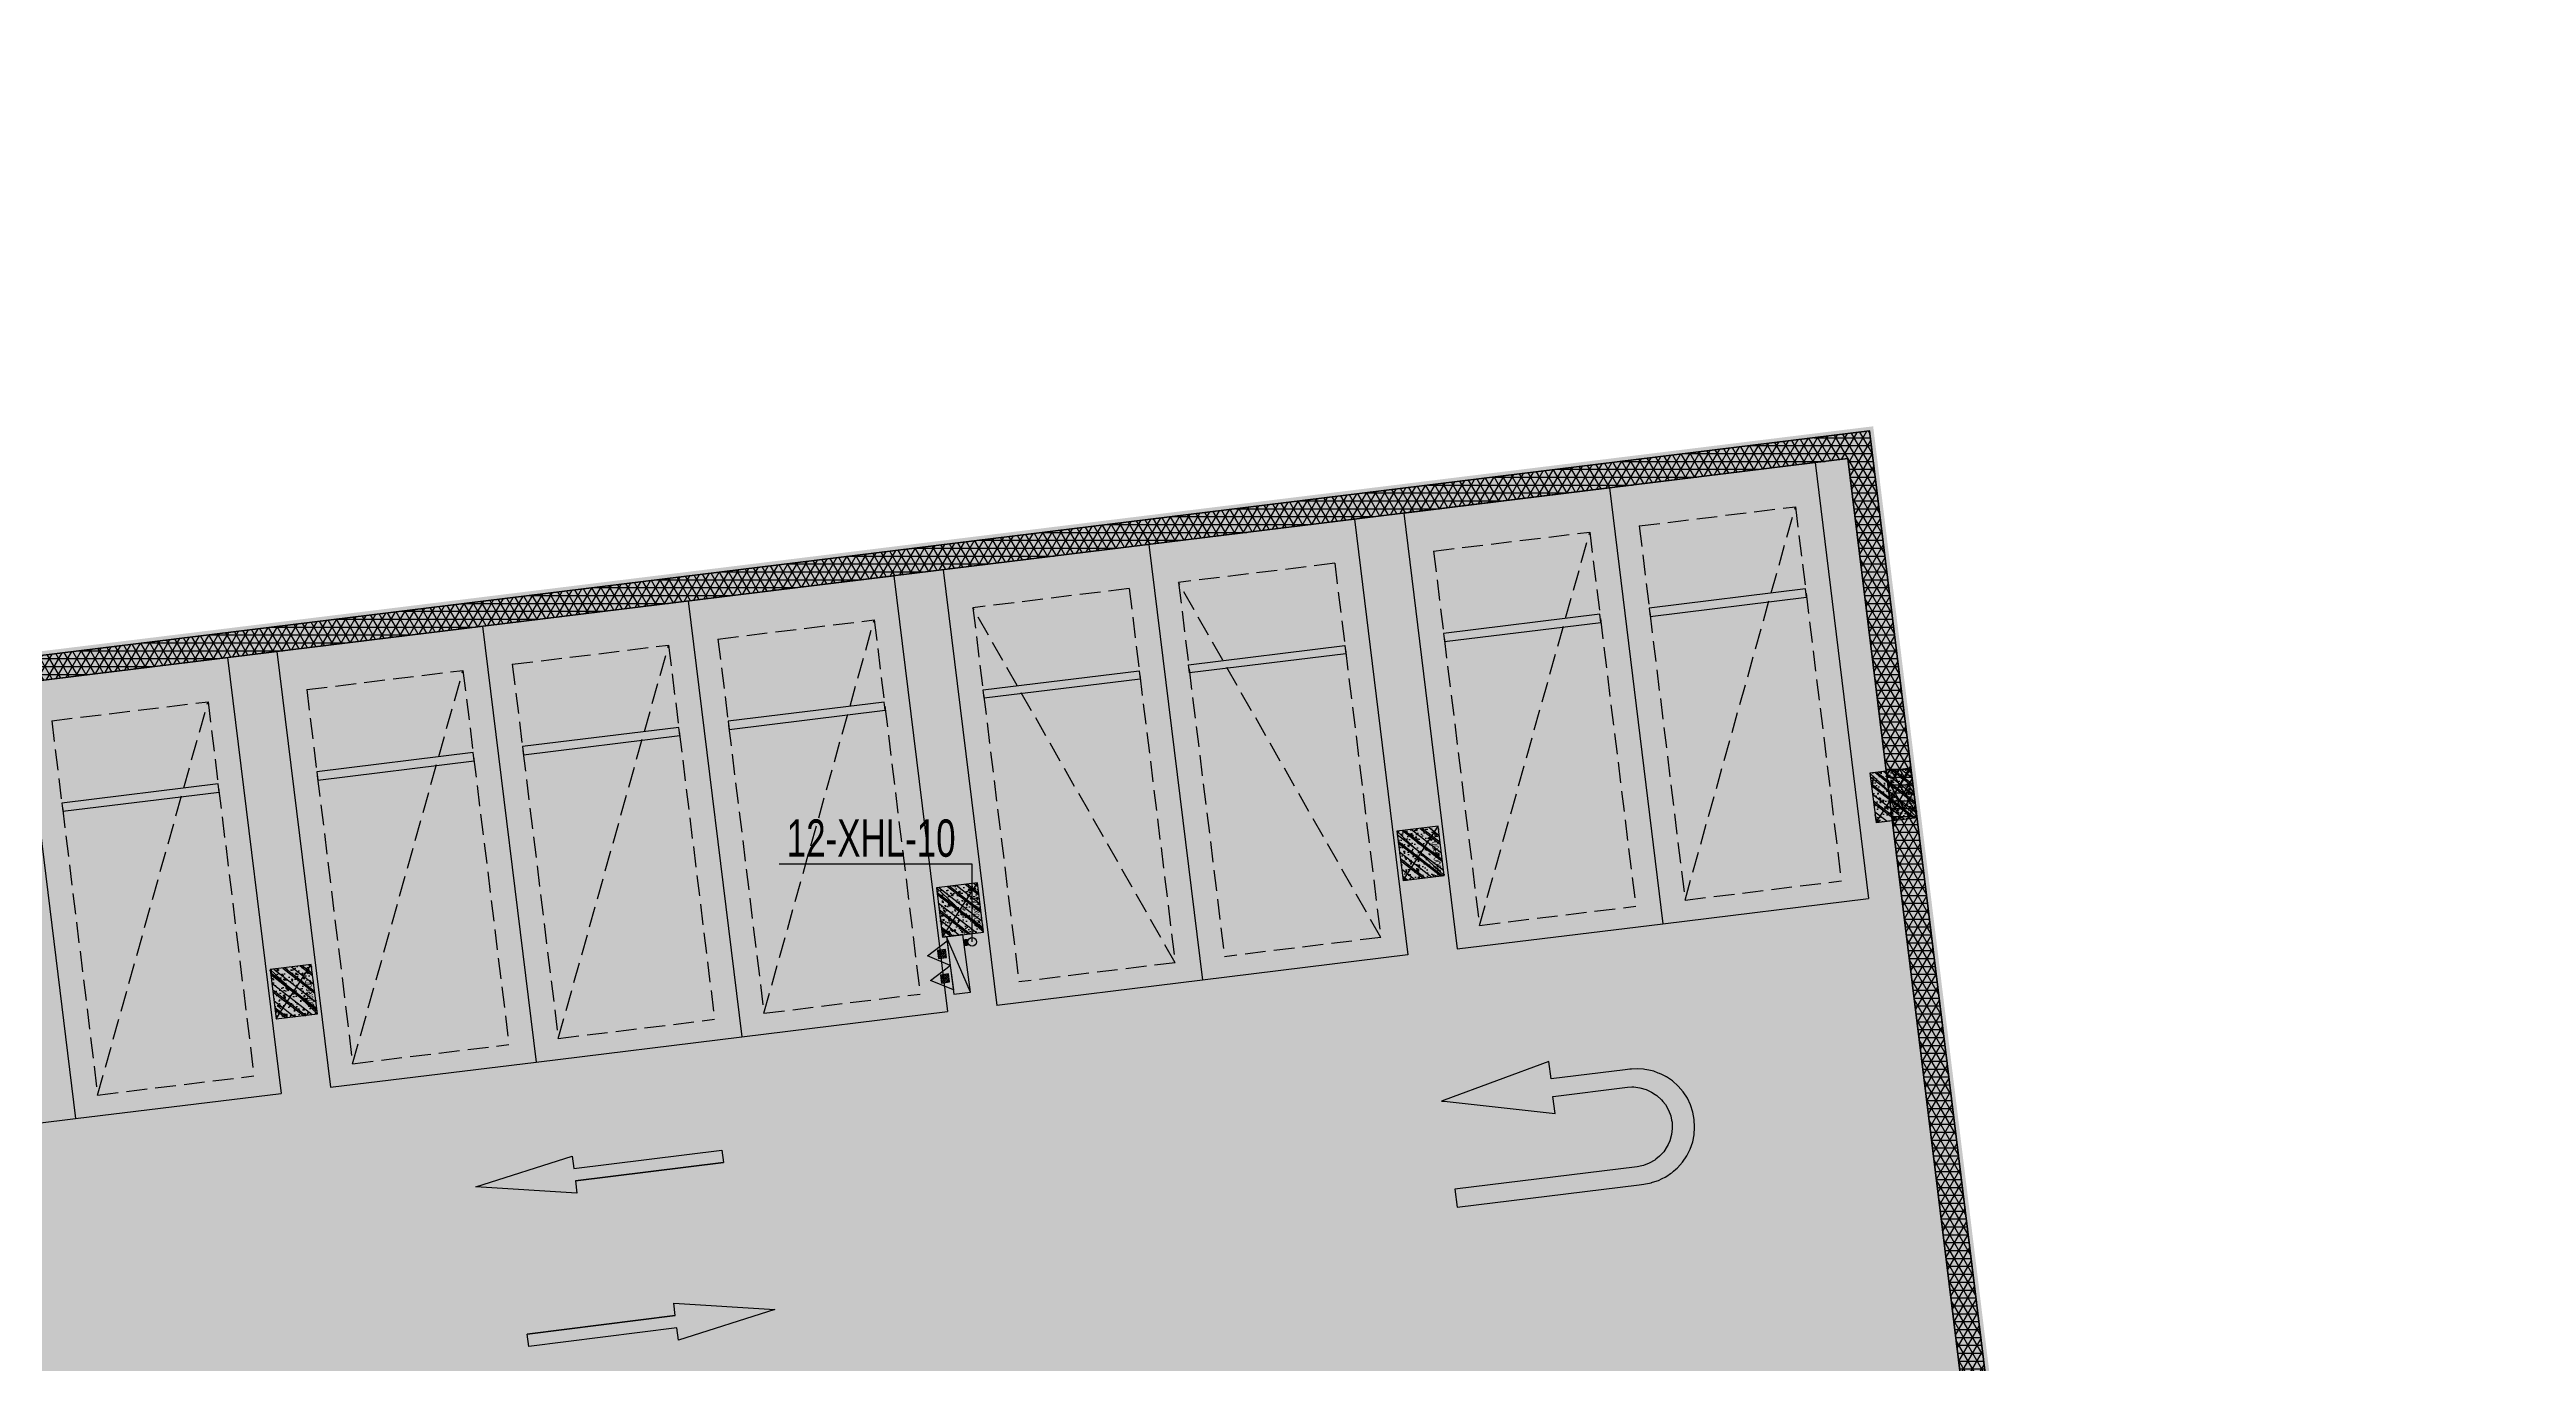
# Model space of a CAD drawing. Extents: x -1338203 to 1886333, y -530034 to 1031844.
# Drawn here: x 847502 to 877392, y -449596 to -433737 of the extents above; entities that cross this region are included whole.
import ezdxf
from ezdxf.enums import TextEntityAlignment as Align

# ---------------------------------------------------------------- set-up
doc = ezdxf.new("R2010")
doc.units = 0
doc.header["$LTSCALE"] = 1000
doc.header["$MEASUREMENT"] = 0
doc.linetypes.add('A-001-平面B2$0$__DASH', pattern=[0.35, 0.25, -0.1])
for name, color, linetype in [('A-FIRE', 7, 'Continuous'), ('p-a-regular', 5, 'Continuous'), ('S001南区墙柱$0$0S-CW-HATCH', 251, 'Continuous'), ('S001南区墙柱$0$0S-CW-HATCH-UP', 251, 'Continuous'), ('S001南区墙柱$0$0S-F-WALL-HATCH', 251, 'Continuous'), ('S001南区墙柱$0$0S-F-WALL-HATCH-UP', 251, 'Continuous'), ('S001南区墙柱$0$S001-墙柱B1_1$0$0S-CC-LINE', 52, 'Continuous'), ('S001南区墙柱$0$S001-墙柱B1_1$0$0S-CW-HATCH-UP', 251, 'Continuous'), ('中心线', 42, 'Continuous'), ('地面指向箭头', 7, 'Continuous'), ('负二层消火栓$0$负二层消火栓$0$0P-ACC-FH', 7, 'Continuous'), ('负二层消火栓$0$负二层消火栓$0$0P-DIM-FH', 3, 'Continuous'), ('负二层消火栓$0$负二层消火栓$0$0P-PIPE-FH', 1, 'Continuous'), ('负二层消火栓$0$负二层消火栓$0$0P-VPIPE-FH', 1, 'Continuous'), ('负二层消火栓$0$负二层消火栓$1$0P-EQUIP-FH', 7, 'Continuous')]:
    doc.layers.add(name, color=color, linetype=linetype)
doc.layers.add('p-a-regular-narrow', color=7, linetype='Continuous', true_color=0x9600ff)
doc.layers.add('p-a-wall', color=7, linetype='Continuous', lineweight=50)
doc.layers.add('p-h-walkable', color=7, linetype='Continuous', lineweight=70, true_color=0xf0f0f0)
doc.layers.add('S001南区墙柱$0$S001-墙柱B1_1$0$0S-A-TIPS', color=10, linetype='Continuous', plot=False)
doc.styles.add('S001南区墙柱$0$S001-墙柱B1_1$0$AAD-S', font='aad-s.shx', dxfattribs={"width": 0.7, "bigfont": 'aad-hztxt.shx'})
doc.styles.add('负二层消火栓$0$负二层消火栓$0$AAD-S', font='aad-s.shx', dxfattribs={"width": 0.7, "bigfont": 'aad-hztxt.shx'})

# ---------------------------------------------------------------- blocks, each defined once
blk = doc.blocks.new('负二层消火栓$0$负二层消火栓$1$$TwtSys$00000546')
h = blk.add_hatch()
h.set_pattern_fill('ANSI31', color=256, scale=200, style=0)
h.set_pattern_definition([(45, (-38543.802, -6670.83), (-17.67767, 17.67767), [])])
h.paths.add_polyline_path([(-65, 174), (65, 174), (65, 44), (-65, 44)])
for points in [[(0, 344), (-198, 0), (198, 0)], [(-65, 174), (65, 174), (65, 44), (-65, 44)]]:
    blk.add_lwpolyline(points, close=True)
blk = doc.blocks.new('负二层消火栓$0$负二层消火栓$0$$TwtSys$00000434')
for p, q in [((-0.5, 0.5), (-0.5, -0.5)), ((-0.5, -0.5), (0.5, 0.5)), ((0.5, 0.5), (-0.5, 0.5)), ((0.5, -0.5), (0.5, 0.5)), ((-0.5, -0.5), (0.5, -0.5))]:
    blk.add_line(p, q)
blk.add_solid([(0.5, -0.5), (0.5, 0.5), (-0.5, -0.5)])
blk = doc.blocks.new('负二层消火栓')
at = {"layer": '负二层消火栓$0$负二层消火栓$0$0P-DIM-FH'}
for p, q in [((92271, -279959, 800), (89943, -279959, 800)), ((92271, -280895, 800), (92271, -279959, 800))]:
    blk.add_line(p, q, dxfattribs=at)
at = {"layer": '负二层消火栓$0$负二层消火栓$0$0P-PIPE-FH', "linetype": 'Continuous', "const_width": 82.5}
blk.add_lwpolyline([(92219, -280901), (92172, -280907)], dxfattribs=at)
at = {"layer": '负二层消火栓$0$负二层消火栓$0$0P-VPIPE-FH', "linetype": 'Continuous'}
blk.add_circle((92271, -280895), 52.5, dxfattribs=at)
at = {"layer": '负二层消火栓$0$负二层消火栓$0$0P-ACC-FH', "xscale": -699.9999999999997, "yscale": -200, "zscale": 700, "rotation": 277.3328381470013}
blk.add_blockref('负二层消火栓$0$负二层消火栓$0$$TwtSys$00000434', (92105, -281168), dxfattribs=at)
at = {"layer": '负二层消火栓$0$负二层消火栓$1$0P-EQUIP-FH', "xscale": -0.7499999999999999, "yscale": 0.7499999999999999, "zscale": 0.7499999999999999, "rotation": 97.33283814700124}
for p in [(91987, -281033, 800), (92025, -281328, 800)]:
    blk.add_blockref('负二层消火栓$0$负二层消火栓$1$$TwtSys$00000546', p, dxfattribs=at)
at = {"layer": '负二层消火栓$0$负二层消火栓$0$0P-DIM-FH', "color": 7, "style": '负二层消火栓$0$负二层消火栓$0$AAD-S', "width": 0.7}
blk.add_text('12-XHL-10', height=450, dxfattribs=at).set_placement((90033, -279869, 800))
blk = doc.blocks.new('JTDT')
at = {"layer": 'A-FIRE'}
h = blk.add_hatch(color=251, dxfattribs=at)
h.dxf.hatch_style = 1
h.paths.add_polyline_path([(189165, 82916), (189162, 82988), (189159, 82988), (189147, 83060), (189144, 83075), (189126, 83123), (189114, 83162), (189105, 83180), (189081, 83230), (189072, 83245), (189057, 83269), (189036, 83299), (189024, 83317), (189021, 83320), (189021, 83323), (188961, 83389), (188893, 83449), (188818, 83500), (188734, 83542), (188650, 83571), (188561, 83586), (188468, 83592), (188378, 83586), (188288, 83571), (188202, 83542), (188118, 83500), (188043, 83449), (187974, 83389), (187915, 83323), (187915, 83320), (187912, 83317), (187900, 83299), (187882, 83269), (187864, 83245), (187858, 83230), (187831, 83180), (187822, 83162), (187810, 83123), (187795, 83075), (187789, 83060), (187777, 82988), (187771, 82916), (187771, 82895), (187771, 82839), (187771, 81938), (187559, 81938), (187559, 81935), (187867, 80625), (187876, 80592), (187882, 80625), (188190, 81935), (187983, 81935), (187983, 81938), (187983, 82839), (187986, 82895), (187989, 82916), (188007, 82988), (188037, 83060), (188046, 83075), (188076, 83123), (188109, 83162), (188124, 83180), (188184, 83230), (188205, 83245), (188247, 83269), (188318, 83299), (188390, 83317), (188441, 83320), (188468, 83323), (188492, 83320), (188543, 83317), (188615, 83299), (188686, 83269), (188728, 83245), (188749, 83230), (188809, 83180), (188824, 83162), (188857, 83123), (188887, 83075), (188896, 83060), (188926, 82988), (188944, 82916), (188947, 82895), (188949, 82839), (188949, 80625), (189168, 80625), (189168, 82839), (189168, 82895)])
at = {"layer": '地面指向箭头', "color": 251, "linetype": 'Continuous'}
blk.add_lwpolyline([(189165, 82916), (189162, 82988), (189159, 82988), (189147, 83060), (189144, 83075), (189126, 83123), (189114, 83162), (189105, 83180), (189081, 83230), (189072, 83245), (189057, 83269), (189036, 83299), (189024, 83317), (189021, 83320), (189021, 83323), (188961, 83389), (188893, 83449), (188818, 83500), (188734, 83542), (188650, 83571), (188561, 83586), (188468, 83592), (188378, 83586), (188288, 83571), (188202, 83542), (188118, 83500), (188043, 83449), (187974, 83389), (187915, 83323), (187915, 83320), (187912, 83317), (187900, 83299), (187882, 83269), (187864, 83245), (187858, 83230), (187831, 83180), (187822, 83162), (187810, 83123), (187795, 83075), (187789, 83060), (187777, 82988), (187771, 82916), (187771, 82895), (187771, 82839), (187771, 81938), (187559, 81938), (187559, 81935), (187867, 80625), (187876, 80592), (187882, 80625), (188190, 81935), (187983, 81935), (187983, 81938), (187983, 82839), (187986, 82895), (187989, 82916), (188007, 82988), (188037, 83060), (188046, 83075), (188076, 83123), (188109, 83162), (188124, 83180), (188184, 83230), (188205, 83245), (188247, 83269), (188318, 83299), (188390, 83317), (188441, 83320), (188468, 83323), (188492, 83320), (188543, 83317), (188615, 83299), (188686, 83269), (188728, 83245), (188749, 83230), (188809, 83180), (188824, 83162), (188857, 83123), (188887, 83075), (188896, 83060), (188926, 82988), (188944, 82916), (188947, 82895), (188949, 82839), (188949, 80625), (189168, 80625), (189168, 82839), (189168, 82895), (189165, 82916)], dxfattribs=at)
blk = doc.blocks.new('直行')
at = {"layer": '地面指向箭头'}
blk.add_hatch(color=251, dxfattribs=at).paths.add_polyline_path([(-29241, 4059962), (-29466, 4058762), (-29316, 4058762), (-29316, 4056961), (-29166, 4056961), (-29166, 4058762), (-29016, 4058762)])
at = {"layer": '地面指向箭头', "color": 251}
blk.add_lwpolyline([(-29316, 4058762), (-29316, 4056961), (-29316, 4058762), (-29316, 4058762), (-29466, 4058762), (-29241, 4059962), (-29016, 4058762), (-29166, 4058762), (-29166, 4056961), (-29316, 4056961), (-29316, 4056961)], dxfattribs=at)
blk = doc.blocks.new('A$C3d42903c')
at = {"layer": '中心线', "color": 251, "const_width": 150}
for points in [[(448243, 81794), (450228, 82038)], [(443561, 81209), (445546, 81453)], [(438674, 80623), (440659, 80867)], [(434057, 80052), (436042, 80296)]]:
    blk.add_lwpolyline(points, dxfattribs=at)
at = {"layer": '地面指向箭头', "color": 251}
for name, p, rotation in [('JTDT', (348765, 259463), 276.9999963989623), ('直行', (4465289, 612057), 97.09216386480834), ('直行', (-3581681, -449989), 277.0921638648084)]:
    blk.add_blockref(name, p, dxfattribs=dict(at, rotation=rotation))
blk = doc.blocks.new('S001南区墙柱$0$AAD_BLOCK_20230215093950878')
at = {"layer": 'S001南区墙柱$0$0S-CW-HATCH'}
h = blk.add_hatch(color=256, dxfattribs=at)
h.dxf.hatch_style = 1
h.paths.add_polyline_path([(-300, -250), (300, -250), (300, 250), (-300, 250)])
at = {"layer": 'S001南区墙柱$0$0S-CW-HATCH-UP'}
h = blk.add_hatch(dxfattribs=at)
h.set_pattern_fill('钢筋混凝土', color=256, scale=30, pattern_type=2)
h.set_pattern_definition([(45, (-42203.53, -84001.15), (-106.06602, 106.06602), []), (50, (-42203.53, -84001.15), (215.17805, -18.82564), [22.5, -247.5]), (355, (-42203.53, -84001.15), (-41.6254, 225.65764), [18, -198]), (100.4514, (-42185.6, -84002.72), (173.5528, 206.83186), [19.12206, -210.34263]), (46.1842, (-42203.53, -83941.15), (320.1723, -49.6557), [33.75, -371.25]), (96.6356, (-42176.85, -83945.3), (280.3988, 292.2354), [28.6831, -315.5139]), (351.1842, (-42203.53, -83941.15), (280.3986, 292.2356), [27, -297]), (21, (-42173.53, -83956.15), (179.0721, -120.78567), [22.5, -247.5]), (326, (-42173.53, -83956.15), (72.9946, 217.545), [18, -198]), (71.4514, (-42158.6, -83966.21), (252.0668, 96.75915), [19.12206, -210.34263]), (37.5, (-42203.53, -84001.15), (3.647957, 99.868156), [1.5, -195.6, 1.5, -201, 1.5, -198.75]), (7.5, (-42203.53, -84001.15), (78.92086, 118.32351), [1.5, -114.6, 1.5, -191.1, 1.5, -75.75]), (327.5, (-42270.43, -84001.15), (160.14673, -6.76646), [1.5, -75, 1.5, -234, 1.5, -310.5]), (317.5, (-42300.43, -84001.15), (174.95585, 30.0315), [1.5, -97.5, 1.5, -155.4, 1.5, -220.5])])
h.paths.add_polyline_path([(-300, -250), (300, -250), (300, 250), (-300, 250)])
at = {"layer": 'S001南区墙柱$0$S001-墙柱B1_1$0$0S-CW-HATCH-UP', "transparency": 33554661}
h = blk.add_hatch(dxfattribs=at)
h.set_pattern_fill('钢筋混凝土', color=0, scale=30)
h.set_pattern_definition([(45, (48108.52, -15514.205), (-53.03301, 53.03301), []), (50, (48108.52, -15514.2), (215.17805, -18.82564), [22.5, -247.5]), (355, (48108.52, -15514.2), (-41.6254, 225.6576), [18, -198]), (100.4514, (48126.45, -15515.77), (173.5528, 206.8319), [19.1221, -210.3426]), (46.1842, (48108.52, -15454.2), (320.1723, -49.6557), [33.75, -371.25]), (96.6356, (48135.2, -15458.34), (280.3988, 292.2354), [28.683, -315.514]), (351.1842, (48108.52, -15454.2), (280.3986, 292.2356), [27, -297]), (21, (48138.52, -15469.2), (179.0721, -120.78567), [22.5, -247.5]), (326, (48138.52, -15469.2), (72.9946, 217.545), [18, -198]), (71.4514, (48153.44, -15479.27), (252.0668, 96.75915), [19.1221, -210.3426]), (37.5, (48108.52, -15514.205), (3.64796, 99.86816), [0, -195.6, 0, -201, 0, -198.75]), (7.5, (48108.52, -15514.2), (78.92086, 118.32351), [0, -114.6, 0, -191.1, 0, -75.75]), (327.5, (48041.62, -15514.205), (160.14673, -6.76646), [0, -75, 0, -234, 0, -310.5]), (317.5, (48011.62, -15514.2), (174.95585, 30.0315), [0, -97.5, 0, -155.4, 0, -220.5])])
h.paths.add_polyline_path([(-300, -250), (300, -250), (300, 250), (-300, 250)])
at = {"layer": 'S001南区墙柱$0$S001-墙柱B1_1$0$0S-A-TIPS'}
for p, q in [((-300, 250), (300, -250)), ((300, 250), (-300, -250))]:
    blk.add_line(p, q, dxfattribs=at)
at = {"layer": 'S001南区墙柱$0$S001-墙柱B1_1$0$0S-CC-LINE'}
blk.add_lwpolyline([(-300, -250), (300, -250), (300, 250), (-300, 250)], close=True, dxfattribs=at)
at = {"layer": 'S001南区墙柱$0$S001-墙柱B1_1$0$0S-A-TIPS', "style": 'S001南区墙柱$0$S001-墙柱B1_1$0$AAD-S', "width": 0.7}
blk.add_text('500x600', height=75, dxfattribs=at).set_placement((-45, -187), align=Align.MIDDLE_CENTER)

msp = doc.modelspace()

# ---------------------------------------------------------------- hatches: boundary and pattern name
at = {"layer": 'p-h-walkable', "ltscale": 0.002}
h = msp.add_hatch(color=256, dxfattribs=at)
h.dxf.hatch_style = 1
h.paths.add_polyline_path([(728556.4, -320761.3), (728556.4, -348211.5), (746356.3, -348211.5), (750916.3, -338175), (842896.3, -338175), (843211.3, -349155), (839116.3, -349155), (839116.3, -377051.5), (864906.4, -377051.5), (864906.4, -390806.6), (875856.3, -395571.5), (875856.3, -404751.5), (834560.3, -404751.5), (839142.7, -442064.3), (869465.2, -438340.4), (871163.2, -452166.5), (873704.1, -451854.5), (877328.6, -464960.4), (761876, -479139.1), (761132.9, -468418.3), (764950.6, -465209), (763252.8, -451384.3), (799242.4, -446964.4), (793807.3, -404751.5), (750756.3, -404751.5), (751556.3, -388855), (648066.6, -388604.4), (648066.6, -380374.4), (641016.6, -380374.4), (641512.3, -365348.2), (660006.6, -364574.4), (660306.6, -340846.8), (656406.6, -340846.8), (656406.6, -336396.8), (656656.4, -340532.4), (656406.4, -332417.4), (712156.4, -332417.4), (712080.9, -320761.3)])
at = {"layer": 'S001南区墙柱$0$0S-F-WALL-HATCH'}
h = msp.add_hatch(color=256, dxfattribs=at)
h.dxf.hatch_style = 1
h.paths.add_polyline_path([(834249.3, -404679.2), (834547.3, -404642.6), (839142.9, -442063.7), (869465.5, -438339.8), (871171.6, -452235.5), (870873.7, -452272.1), (869204.1, -438674.2), (838881.9, -442398)])
at = {"layer": 'S001南区墙柱$0$0S-F-WALL-HATCH-UP'}
h = msp.add_hatch(dxfattribs=at)
h.set_pattern_fill('NET3', color=256, scale=30)
h.set_pattern_definition([(0, (763253.08, -472712.08), (0, 95.25), []), (60, (763253.08, -472712.08), (-82.48892, 47.625), []), (120, (763253.08, -472712.08), (-82.48892, -47.625), [])])
h.paths.add_polyline_path([(834249.3, -404679.2), (834547.3, -404642.6), (839142.9, -442063.7), (869465.5, -438339.8), (871171.6, -452235.5), (870873.7, -452272.1), (869204.1, -438674.2), (838881.9, -442398)])

# ---------------------------------------------------------------- linework, layer by layer
for p, q in [((866325.8, -439027.4), (868807.2, -438722.9)), ((868807.2, -438722.9), (869452.7, -443983.4)), ((863844.4, -439332.1), (866325.8, -439027.6)), ((866325.8, -439027.4), (866971.3, -444287.9)), ((866325.8, -439027.6), (866971.4, -444288.1)), ((863844.4, -439332.1), (864490, -444592.6)), ((863248.4, -439405.3), (860767.1, -439710.3)), ((863248.4, -439405.3), (863895, -444665.7)), ((860767.1, -439710), (858285.7, -440015)), ((860767.1, -439710), (861413.6, -444970.5)), ((860767.1, -439710.3), (861413.6, -444970.7)), ((855209.3, -440392.6), (857690.7, -440088.1)), ((857690.7, -440088.1), (858336.2, -445348.6)), ((858285.7, -440015), (858932.3, -445275.4)), ((852728, -440697.3), (855209.3, -440392.8)), ((855209.3, -440392.6), (855854.8, -445653.1)), ((855209.3, -440392.8), (855854.9, -445653.4)), ((850246.6, -441002), (852728, -440697.6)), ((852728, -440697.3), (853373.5, -445957.9)), ((852728, -440697.6), (853373.5, -445958.1)), ((847169.7, -441379.9), (849651.1, -441075.4)), ((849651.1, -441075.4), (850296.6, -446336)), ((850246.6, -441002), (850892.1, -446262.6)), ((847169.7, -441379.9), (847815.2, -446640.5)), ((847169.7, -441380.2), (847815.3, -446640.7)), ((866971.3, -444287.9), (869452.7, -443983.4)), ((864490, -444592.6), (866971.4, -444288.1)), ((863895, -444665.7), (861413.6, -444970.7)), ((861413.6, -444970.5), (858932.3, -445275.4)), ((855854.8, -445653.1), (858336.2, -445348.6)), ((853373.5, -445957.9), (855854.9, -445653.4)), ((850892.1, -446262.6), (853373.5, -445958.1)), ((847815.2, -446640.5), (850296.6, -446336)), ((845333.9, -446945.2), (847815.3, -446640.7))]:
    msp.add_line(p, q)
at = {"linetype": 'A-001-平面B2$0$__DASH'}
for p, q in [((866684.5, -439487.1), (868570.3, -439255.7)), ((868570.3, -439255.7), (869124.5, -443771.8)), ((864203.1, -439791.8), (866089, -439560.4)), ((866089, -439560.4), (866643.1, -444076.5)), ((866684.5, -439487.1), (867238.6, -444003.2)), ((863011.7, -439938.2), (861125.8, -440169.9)), ((863011.7, -439938.2), (863566.7, -444454.2)), ((864203.1, -439791.8), (864757.3, -444308)), ((860530.3, -440242.9), (858644.5, -440474.7)), ((860530.3, -440242.9), (861085.3, -444758.9)), ((861125.8, -440169.9), (861680.9, -444686)), ((858644.5, -440474.7), (859199.5, -444990.7)), ((855568, -440852.3), (857453.8, -440620.9)), ((855568, -440852.3), (856122.2, -445368.4)), ((857453.8, -440620.9), (858008, -445137)), ((853086.6, -441157.1), (854972.5, -440925.6)), ((853086.6, -441157.1), (853640.8, -445673.2)), ((854972.5, -440925.6), (855526.7, -445441.8)), ((850605.3, -441461.8), (852491.1, -441230.4)), ((850605.3, -441461.8), (851159.4, -445977.9)), ((852491.1, -441230.4), (853045.3, -445746.5)), ((847528.4, -441839.7), (849414.2, -441608.2)), ((849414.2, -441608.2), (849968.4, -446124.4)), ((847528.4, -441839.7), (848082.6, -446355.8)), ((867238.6, -444003.2), (869124.5, -443771.8)), ((864757.3, -444308), (866643.1, -444076.5)), ((863566.7, -444454.2), (861680.9, -444686)), ((861085.3, -444758.9), (859199.5, -444990.7)), ((856122.2, -445368.4), (858008, -445137)), ((853640.8, -445673.2), (855526.7, -445441.8)), ((851159.4, -445977.9), (853045.3, -445746.5)), ((848082.6, -446355.8), (849968.4, -446124.4))]:
    msp.add_line(p, q, dxfattribs=at)
for points in [[(867238.6, -444003.2), (868570.3, -439255.7)], [(864757.3, -444308), (866089, -439560.4)], [(863566.7, -444454.2), (861125.8, -440169.9)], [(861085.3, -444758.9), (858644.5, -440474.7)], [(856122.2, -445368.4), (857453.8, -440620.9)], [(853640.8, -445673.2), (854972.5, -440925.6)], [(851159.4, -445977.9), (852491.1, -441230.4)], [(848082.6, -446355.8), (849414.2, -441608.2)]]:
    msp.add_lwpolyline(points, dxfattribs=at)
for points in [[(868692.1, -440248.2), (866806.3, -440479.7), (866818.4, -440578.9), (868704.3, -440347.5)], [(866210.8, -440553), (864324.9, -440784.4), (864337.1, -440883.7), (866222.9, -440652.2)], [(861247.8, -441162.5), (863133.6, -440930.7), (863145.8, -441029.9), (861260, -441261.7)], [(858766.5, -441467.2), (860652.3, -441235.4), (860664.5, -441334.7), (858778.7, -441566.5)], [(857575.6, -441613.5), (855689.8, -441844.9), (855702, -441944.1), (857587.8, -441712.7)], [(855094.3, -441918.2), (853208.4, -442149.6), (853220.6, -442248.9), (855106.4, -442017.4)], [(852612.9, -442222.9), (850727.1, -442454.3), (850739.2, -442553.6), (852625.1, -442322.2)], [(849536, -442600.8), (847650.2, -442832.2), (847662.4, -442931.5), (849548.2, -442700)]]:
    msp.add_lwpolyline(points, close=True)
at = {"layer": 'p-a-regular', "ltscale": 0.002, "const_width": 1000}
for points in [[(862623.8, -444570.1), (862068.8, -440054.1)], [(860142.4, -444874.8), (859587.4, -440358.8)], [(857065.1, -445252.7), (856510.9, -440736.6)], [(852102.4, -445862.2), (851548.2, -441346.1)], [(849025.5, -446240.1), (848471.3, -441723.9)]]:
    msp.add_lwpolyline(points, dxfattribs=at)
at = {"layer": 'p-a-regular-narrow', "ltscale": 0.002, "const_width": 1000}
for points in [[(868181.6, -443887.5), (867627.4, -439371.4)], [(865700.2, -444192.3), (865146, -439676.1)], [(854583.7, -445557.5), (854029.5, -441041.3)]]:
    msp.add_lwpolyline(points, dxfattribs=at)
at = {"layer": 'p-a-wall'}
msp.add_lwpolyline([(834249.3, -404679.2), (834547.3, -404642.6), (839142.9, -442063.7), (869465.5, -438339.8), (871171.6, -452235.5), (870873.7, -452272.1), (869204.1, -438674.2), (838881.9, -442398)], close=True, dxfattribs=at)
at = {"layer": 'p-h-walkable', "ltscale": 0.002, "const_width": 100, "elevation": -83050}
msp.add_lwpolyline([(864906.4, -377051.5), (864906.4, -390806.6), (875856.3, -395571.5), (875856.3, -404751.5), (834560.3, -404751.5), (839142.7, -442064.3), (869465.2, -438340.4), (871163.2, -452166.5), (873704.1, -451854.5), (877328.6, -464960.4), (761876, -479139.1), (761132.9, -468418.3), (764950.6, -465209), (763252.8, -451384.3), (799242.4, -446964.4), (793807.3, -404751.5), (750756.3, -404751.5), (751556.3, -388855), (648066.6, -388604.4)], dxfattribs=at)

# ---------------------------------------------------------------- block references
at = {"ltscale": 0.002}
for name, p in [('负二层消火栓', (766365.4, -163610.9)), ('A$C3d42903c', (412646.2, -529238.7))]:
    msp.add_blockref(name, p, dxfattribs=at)
at = {"rotation": 97.16641727359904}
for p in [(869754.6, -442738.7), (864047.2, -443439.5), (858488.9, -444121.7), (850449.3, -445109.1)]:
    msp.add_blockref('S001南区墙柱$0$AAD_BLOCK_20230215093950878', p, dxfattribs=at)

doc.saveas('drawing.dxf')
